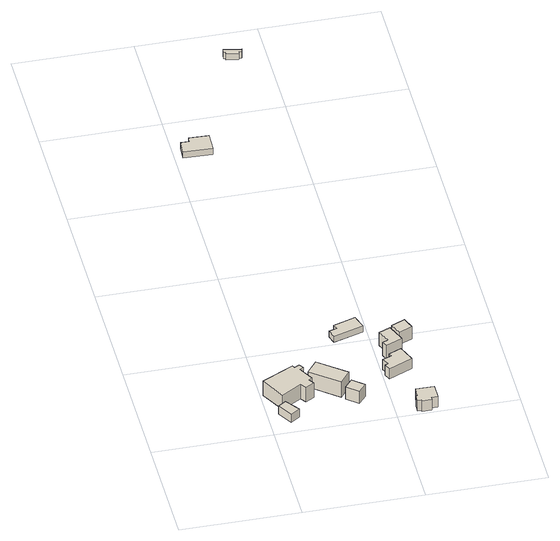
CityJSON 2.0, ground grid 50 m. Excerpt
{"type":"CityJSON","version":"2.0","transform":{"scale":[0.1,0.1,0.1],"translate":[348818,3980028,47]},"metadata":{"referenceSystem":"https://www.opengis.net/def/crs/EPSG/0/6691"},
"CityObjects":{
"building1":{"type":"Building","attributes":{"measuredHeight":4},"geometry":[{"type":"Solid","lod":"1","boundaries":[[[[0,1,2,3]],[[2,4,5,3]],[[1,6,4,2]],[[0,7,6,1]],[[3,5,7,0]],[[4,6,7,5]]]]}]},
"building2":{"type":"Building","attributes":{"measuredHeight":9.4},"geometry":[{"type":"Solid","lod":"1","boundaries":[[[[8,9,10,11,12,13,14,15,16,17,18,19]],[[18,20,21,19]],[[17,22,20,18]],[[16,23,22,17]],[[15,24,23,16]],[[14,25,24,15]],[[13,26,25,14]],[[12,27,26,13]],[[11,28,27,12]],[[10,29,28,11]],[[9,30,29,10]],[[8,31,30,9]],[[19,21,31,8]],[[20,22,23,24,25,26,27,28,29,30,31,21]]]]}]},
"building3":{"type":"Building","attributes":{"measuredHeight":8.9},"geometry":[{"type":"Solid","lod":"1","boundaries":[[[[32,33,34,35]],[[34,36,37,35]],[[33,38,36,34]],[[32,39,38,33]],[[35,37,39,32]],[[36,38,39,37]]]]}]},
"building4":{"type":"Building","attributes":{"measuredHeight":8.4},"geometry":[{"type":"Solid","lod":"1","boundaries":[[[[40,41,42,43]],[[42,44,45,43]],[[41,46,44,42]],[[40,47,46,41]],[[43,45,47,40]],[[44,46,47,45]]]]}]},
"building5":{"type":"Building","attributes":{"measuredHeight":3},"geometry":[{"type":"Solid","lod":"1","boundaries":[[[[48,49,50,51,52,53]],[[52,54,55,53]],[[51,56,54,52]],[[50,57,56,51]],[[49,58,57,50]],[[48,59,58,49]],[[53,55,59,48]],[[54,56,57,58,59,55]]]]}]},
"building6":{"type":"Building","attributes":{"measuredHeight":3},"geometry":[{"type":"Solid","lod":"1","boundaries":[[[[60,61,62,63,64,65]],[[64,66,67,65]],[[63,68,66,64]],[[62,69,68,63]],[[61,70,69,62]],[[60,71,70,61]],[[65,67,71,60]],[[66,68,69,70,71,67]]]]}]},
"building7":{"type":"Building","attributes":{"measuredHeight":7.3},"geometry":[{"type":"Solid","lod":"1","boundaries":[[[[72,73,74,75,76,77,78,79,80,81]],[[80,82,83,81]],[[79,84,82,80]],[[78,85,84,79]],[[77,86,85,78]],[[76,87,86,77]],[[75,88,87,76]],[[74,89,88,75]],[[73,90,89,74]],[[72,91,90,73]],[[81,83,91,72]],[[82,84,85,86,87,88,89,90,91,83]]]]}]},
"building8":{"type":"Building","attributes":{"measuredHeight":7.1},"geometry":[{"type":"Solid","lod":"1","boundaries":[[[[92,93,94,95,96,97,98,99]],[[98,100,101,99]],[[97,102,100,98]],[[96,103,102,97]],[[95,104,103,96]],[[94,105,104,95]],[[93,106,105,94]],[[92,107,106,93]],[[99,101,107,92]],[[100,102,103,104,105,106,107,101]]]]}]},
"building9":{"type":"Building","attributes":{"measuredHeight":7.7},"geometry":[{"type":"Solid","lod":"1","boundaries":[[[[108,109,110,111,112,113]],[[112,114,115,113]],[[111,116,114,112]],[[110,117,116,111]],[[109,118,117,110]],[[108,119,118,109]],[[113,115,119,108]],[[114,116,117,118,119,115]]]]}]},
"building10":{"type":"Building","attributes":{"measuredHeight":6.2},"geometry":[{"type":"Solid","lod":"1","boundaries":[[[[120,121,122,123]],[[122,124,125,123]],[[121,126,124,122]],[[120,127,126,121]],[[123,125,127,120]],[[124,126,127,125]]]]}]},
"building11":{"type":"Building","attributes":{"measuredHeight":3},"geometry":[{"type":"Solid","lod":"1","boundaries":[[[[128,129,130,131,132,133,134,135]],[[134,136,137,135]],[[133,138,136,134]],[[132,139,138,133]],[[131,140,139,132]],[[130,141,140,131]],[[129,142,141,130]],[[128,143,142,129]],[[135,137,143,128]],[[136,138,139,140,141,142,143,137]]]]}]}
},
"vertices":[
[68,103,39],[111,43,39],[73,16,39],[34,80,39],[73,16,80],[34,80,80],[111,43,80],[68,103,80],
[137,287,31],[144,276,31],[165,286,31],[178,267,31],[162,257,31],[196,195,31],[182,186,31],[197,162,31],[160,141,31],[143,164,31],[59,115,31],[2,219,31],[59,115,103],[2,219,103],[143,164,103],[160,141,103],[197,162,103],[182,186,103],[196,195,103],[162,257,103],[178,267,103],[165,286,103],[144,276,103],[137,287,103],
[345,187,36],[301,132,36],[186,225,36],[230,279,36],[186,225,113],[230,279,113],[301,132,113],[345,187,113],
[348,160,33],[396,120,33],[363,82,33],[315,121,33],[363,82,94],[315,121,94],[396,120,94],[348,160,94],
[465,612,4],[484,552,4],[357,514,4],[346,550,4],[380,561,4],[372,582,4],[380,561,34],[372,582,34],[346,550,34],[357,514,34],[484,552,34],[465,612,34],
[154,1849,8],[152,1766,8],[31,1770,8],[33,1831,8],[71,1830,8],[72,1852,8],[71,1830,38],[72,1852,38],[33,1831,38],[31,1770,38],[152,1766,38],[154,1849,38],
[668,22,8],[641,22,8],[641,8,8],[600,9,8],[599,14,8],[584,14,8],[584,46,8],[591,46,8],[591,89,8],[668,88,8],[591,89,61],[668,88,61],[591,46,61],[584,46,61],[584,14,61],[599,14,61],[600,9,61],[641,8,61],[641,22,61],[668,22,61],
[507,303,5],[546,318,5],[539,332,5],[593,355,5],[622,283,5],[521,239,5],[508,267,5],[522,273,5],[508,267,56],[522,273,56],[521,239,56],[622,283,56],[593,355,56],[539,332,56],[546,318,56],[507,303,56],
[537,365,5],[526,389,5],[551,399,5],[527,452,5],[575,472,5],[607,396,5],[575,472,72],[607,396,72],[527,452,72],[551,399,72],[526,389,72],[537,365,72],
[643,515,5],[663,465,5],[607,441,5],[586,490,5],[607,441,67],[586,490,67],[663,465,67],[643,515,67],
[402,2354,3],[398,2337,3],[386,2340,3],[384,2329,3],[333,2339,3],[334,2348,3],[326,2350,3],[329,2369,3],[326,2350,33],[329,2369,33],[334,2348,33],[333,2339,33],[384,2329,33],[386,2340,33],[398,2337,33],[402,2354,33]
]}
